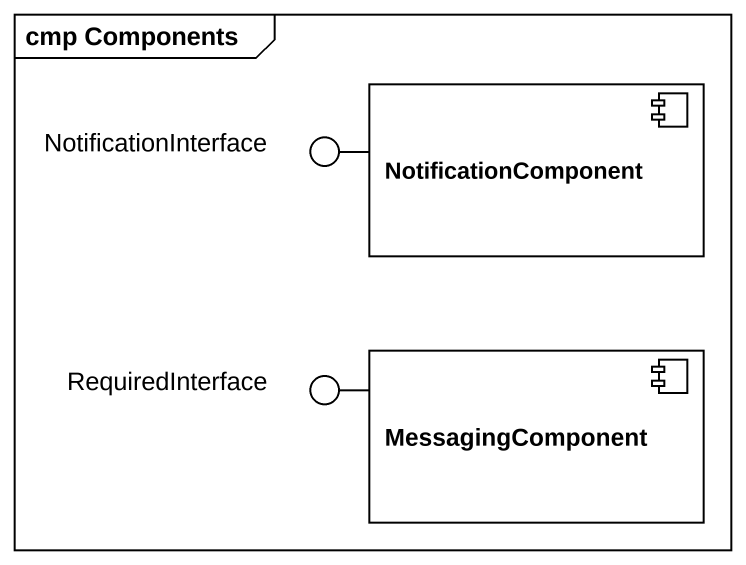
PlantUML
@startuml
mainframe cmp Components
() NotificationInterface
component NotificationComponent
() RequiredInterface
component MessagingComponent
NotificationComponent -left- NotificationInterface
MessagingComponent -left- RequiredInterface
@enduml
